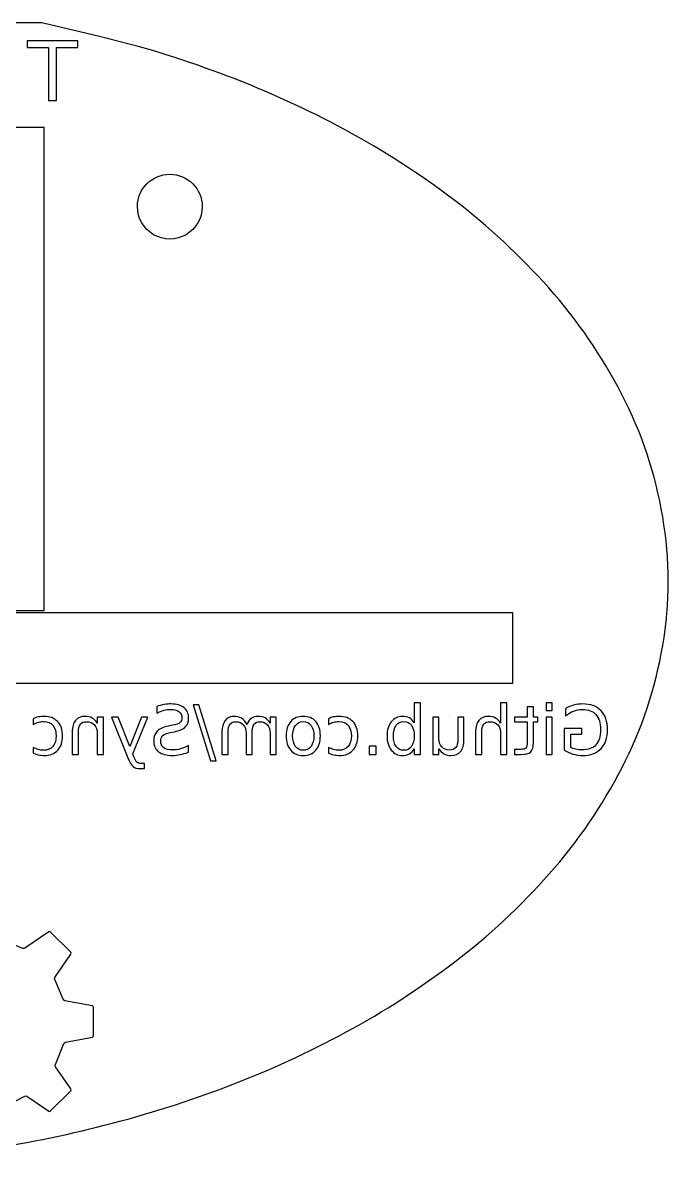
# Model space of a CAD drawing. Extents: x 5 to 209, y -94 to 44.
# Drawn here: x 48 to 72.9, y 0.29 to 44.1 of the extents above; entities that cross this region are included whole.
import ezdxf

# ---------------------------------------------------------------- set-up
doc = ezdxf.new("R2010")
doc.units = 0
doc.layers.get('0').update_dxf_attribs({"linetype": 'CONTINUOUS'})

msp = doc.modelspace()

# ---------------------------------------------------------------- linework, layer by layer
at = {"color": 7}
for p, q in [((48.700281, 44.095133), (29.10028, 44.095133)), ((54.925281, 37.000106), (54.925281, 37.000106)), ((66.900724, 21.335552), (10.899836, 21.335552)), ((66.900724, 18.614662), (66.900724, 21.335552)), ((10.899836, 18.614662), (66.900724, 18.614662))]:
    msp.add_line(p, q, dxfattribs=at)
at = {"color": 5}
for p, q in [((50.124624, 43.396959), (48.172028, 43.396959)), ((48.172028, 43.396959), (48.172028, 43.13414)), ((50.124624, 43.13414), (50.124624, 43.396959)), ((48.172028, 43.13414), (48.991412, 43.13414)), ((48.991412, 43.13414), (48.991412, 41.088784)), ((49.30525, 41.088784), (49.30525, 43.13414)), ((49.30525, 43.13414), (50.124624, 43.13414)), ((48.991412, 41.088784), (49.30525, 41.088784)), ((53.168292, 17.717974), (53.168217, 17.717968)), ((53.168217, 17.717968), (53.168217, 17.465342)), ((54.794254, 17.780805), (54.576249, 17.780805)), ((54.576249, 17.780805), (55.243074, 15.622582)), ((55.461079, 15.622582), (54.794254, 17.780805)), ((63.337372, 17.861603), (63.100144, 17.861603)), ((63.100144, 17.861603), (63.100144, 17.084488)), ((63.337372, 15.866239), (63.337372, 17.861603)), ((66.671558, 17.861588), (66.43433, 17.861588)), ((66.43433, 17.861588), (66.43433, 17.079344)), ((66.671558, 15.866224), (66.671558, 17.861588)), ((67.460166, 17.710267), (67.460181, 17.710274)), ((67.69741, 17.710267), (67.460166, 17.710267)), ((67.460181, 17.710274), (67.460181, 17.302481)), ((67.69741, 17.302473), (67.69741, 17.710267)), ((68.421965, 17.861594), (68.186007, 17.861594)), ((68.186007, 17.861594), (68.186007, 17.562801)), ((68.186007, 17.562801), (68.421965, 17.562801)), ((68.421965, 17.562801), (68.421965, 17.861594)), ((68.936184, 17.633345), (68.936184, 17.357637)), ((48.404218, 17.24734), (48.404218, 17.026773)), ((48.404218, 17.247328), (48.404218, 17.24734)), ((51.113867, 17.302475), (50.876639, 17.302475)), ((50.876639, 17.302475), (50.876639, 17.079344)), ((51.113867, 15.866224), (51.113867, 17.302475)), ((51.680523, 17.302475), (51.430469, 17.302475)), ((51.430469, 17.302475), (52.061389, 15.732859)), ((52.129358, 16.179122), (51.680523, 17.302475)), ((52.578179, 17.302475), (52.129358, 16.179122)), ((52.24733, 15.889307), (52.828247, 17.302475)), ((52.828247, 17.302475), (52.578179, 17.302475)), ((57.782089, 17.302451), (57.544846, 17.302451)), ((57.544846, 17.302451), (57.544846, 17.07932)), ((57.782089, 15.8662), (57.782089, 17.302451)), ((58.822097, 17.137063), (58.822172, 17.137056)), ((58.822172, 17.337106), (58.822172, 17.337106)), ((59.791639, 17.24734), (59.791639, 17.026773)), ((59.791639, 17.247328), (59.791639, 17.24734)), ((64.052823, 17.302489), (63.816865, 17.302489)), ((63.816865, 17.302489), (63.816865, 15.866238)), ((64.052823, 16.488186), (64.052823, 17.302489)), ((64.426111, 17.337106), (64.426111, 17.337106)), ((65.019839, 17.302481), (64.783882, 17.302481)), ((64.783882, 17.302481), (64.783882, 16.442013)), ((65.019839, 16.433037), (65.019839, 17.302481)), ((67.460181, 17.302481), (66.97417, 17.302481)), ((66.97417, 17.302481), (66.97417, 17.119104)), ((66.97417, 17.119104), (67.460181, 17.119104)), ((67.460181, 17.119104), (67.460181, 16.339424)), ((67.870525, 17.302473), (67.69741, 17.302473)), ((67.69741, 16.339416), (67.69741, 17.119096)), ((67.69741, 17.119096), (67.870525, 17.119096)), ((67.870525, 17.119096), (67.870525, 17.302473)), ((68.421965, 17.302481), (68.186007, 17.302481)), ((68.186007, 17.302481), (68.186007, 15.86623)), ((68.421965, 15.86623), (68.421965, 17.302481)), ((49.910999, 16.733111), (49.910999, 15.86623)), ((49.911074, 16.733099), (49.910999, 16.733111)), ((50.146957, 15.86623), (50.146957, 16.725417)), ((50.876639, 16.677964), (50.876639, 15.866224)), ((53.774861, 16.993437), (53.618413, 16.961373)), ((53.694096, 16.715161), (53.85183, 16.745939)), ((55.685421, 16.733103), (55.685421, 15.866223)), ((55.922665, 15.866223), (55.922665, 16.725409)), ((56.615141, 16.677953), (56.615141, 15.866214)), ((56.654888, 17.026746), (56.654964, 17.026773)), ((56.852369, 15.866214), (56.852369, 16.7254)), ((57.544846, 16.677939), (57.544846, 15.8662)), ((63.100144, 17.084488), (63.100144, 17.084479)), ((65.468675, 16.733111), (65.468675, 15.86623)), ((65.468766, 16.733099), (65.468675, 16.733111)), ((65.704632, 15.86623), (65.704632, 16.725417)), ((66.43433, 16.677964), (66.43433, 15.866224)), ((69.565833, 16.866477), (68.886182, 16.866477)), ((68.886182, 16.866477), (68.886182, 16.04448)), ((69.142649, 16.139375), (69.142649, 16.653604)), ((69.142649, 16.653604), (69.565833, 16.653604)), ((69.565833, 16.653604), (69.565833, 16.866477)), ((54.39291, 15.950875), (54.39291, 16.217606)), ((62.29738, 16.583074), (62.29738, 16.583074)), ((65.019734, 16.433039), (65.019839, 16.433037)), ((48.404218, 16.139366), (48.404218, 15.921364)), ((49.910999, 15.86623), (50.146957, 15.86623)), ((50.876639, 15.866224), (51.113867, 15.866224)), ((52.289678, 15.781591), (52.24733, 15.889307)), ((55.685421, 15.866223), (55.922665, 15.866223)), ((56.615141, 15.866214), (56.852369, 15.866214)), ((57.544846, 15.8662), (57.782089, 15.8662)), ((59.791639, 16.139366), (59.791639, 15.921364)), ((61.627983, 16.191952), (61.357406, 16.191952)), ((61.357406, 16.191952), (61.357406, 15.86623)), ((61.357406, 15.86623), (61.627983, 15.86623)), ((61.627983, 15.86623), (61.627983, 16.191952)), ((63.100144, 16.081678), (63.100144, 15.866239)), ((63.100144, 15.866239), (63.337372, 15.866239)), ((63.816865, 15.866238), (64.052823, 15.866238)), ((64.052823, 15.866238), (64.052823, 16.086805)), ((65.468675, 15.86623), (65.704632, 15.86623)), ((66.43433, 15.866224), (66.671558, 15.866224)), ((67.216495, 16.063711), (66.974125, 16.063711)), ((66.974125, 16.063711), (66.974125, 15.866226)), ((66.974125, 15.866226), (67.216495, 15.866226)), ((68.186007, 15.86623), (68.421965, 15.86623)), ((69.142649, 16.139396), (69.142649, 16.139375)), ((52.061389, 15.732859), (52.061525, 15.732865)), ((52.698857, 15.517427), (52.560316, 15.517427)), ((52.698857, 15.319943), (52.698857, 15.517427)), ((55.243074, 15.622582), (55.461079, 15.622582)), ((52.51036, 15.319943), (52.698857, 15.319943)), ((49.004069, 9.02403), (48.084589, 8.393054)), ((49.851919, 8.242876), (49.077569, 9.01723)), ((48.001889, 8.386954), (47.264239, 8.688922)), ((49.238949, 7.265726), (49.858919, 8.169346)), ((49.560119, 6.422503), (49.233949, 7.183456)), ((50.687199, 6.170437), (49.623119, 6.368313)), ((50.734159, 5.018408), (50.734289, 6.113563)), ((49.649019, 4.768428), (50.686959, 4.961578)), ((49.263389, 3.904395), (49.587419, 4.713838)), ((49.858999, 2.962583), (49.269389, 3.821735)), ((47.706929, 2.491066), (48.079119, 2.68979)), ((48.160019, 2.68709), (49.004019, 2.107832)), ((49.077519, 2.114632), (49.851999, 2.888993))]:
    msp.add_line(p, q, dxfattribs=at)
at = {"color": 3}
for p, q in [((28.818384, 40.071792), (48.816006, 40.071792)), ((48.816006, 40.071792), (48.816006, 21.402542)), ((48.816006, 21.402542), (28.818384, 21.402542))]:
    msp.add_line(p, q, dxfattribs=at)
at = {"color": 7}
for points in [[(53.538115, 42.858067), (51.951919, 43.362582), (48.700281, 44.095133), (48.700281, 44.095133)], [(58.201208, 41.073239), (56.689454, 41.769375), (55.124154, 42.353602), (53.538115, 42.858067)], [(62.587256, 38.691231), (61.192404, 39.598049), (59.712396, 40.377364), (58.201208, 41.073239)], [(66.543468, 35.649876), (65.330523, 36.788117), (63.981829, 37.784593), (62.587256, 38.691231)], [(52.425281, 37.000106), (52.425281, 37.690462), (52.984925, 38.250106), (53.675281, 38.250106)], [(53.675281, 38.250106), (54.365637, 38.250106), (54.925281, 37.690462), (54.925281, 37.000106)], [(53.050281, 35.917574), (52.663529, 36.140865), (52.425281, 36.553524), (52.425281, 37.000106)], [(54.925281, 37.000106), (54.925281, 36.553524), (54.687032, 36.140865), (54.300281, 35.917574)], [(54.300281, 35.917574), (53.913529, 35.694283), (53.437032, 35.694283), (53.050281, 35.917574)], [(69.82712, 31.897818), (68.896421, 33.274792), (67.75541, 34.512576), (66.543468, 35.649876)], [(72.081881, 27.456989), (71.563531, 29.034143), (70.75678, 30.522379), (69.82712, 31.897818)], [(72.900281, 22.550042), (72.9, 24.208284), (72.59963, 25.881648), (72.081881, 27.456989)], [(72.085271, 17.653137), (72.60098, 19.225479), (72.900561, 20.895288), (72.900281, 22.550042)], [(69.839139, 13.219701), (70.76544, 14.593186), (71.56897, 16.078993), (72.085271, 17.653137)], [(66.566894, 9.471884), (67.774838, 10.608231), (68.911839, 11.844736), (69.839139, 13.219701)], [(62.623086, 6.431915), (64.013479, 7.338454), (65.357943, 8.334589), (66.566894, 9.471884)], [(58.248217, 4.048336), (59.75571, 4.745004), (61.231968, 5.524903), (62.623086, 6.431915)], [(53.596447, 2.260476), (55.178761, 2.766214), (56.740286, 3.351465), (58.248217, 4.048336)], [(48.769496, 1.018792), (50.397945, 1.34787), (52.013948, 1.754679), (53.596447, 2.260476)], [(43.838713, 0.288649), (45.492346, 0.450302), (47.140899, 0.689684), (48.769496, 1.018792)]]:
    msp.add_open_spline(points, degree=3, dxfattribs=at)
at = {"color": 5}
for points in [[(53.168217, 17.465342), (53.266526, 17.512359), (53.359285, 17.547413), (53.446493, 17.570503)], [(53.454252, 17.791071), (53.361084, 17.774827), (53.265765, 17.750462), (53.168292, 17.717974)], [(53.446493, 17.570503), (53.533711, 17.593583), (53.617919, 17.605123), (53.699118, 17.605123)], [(53.728686, 17.815437), (53.638947, 17.815437), (53.547469, 17.807315), (53.454252, 17.791071)], [(53.699118, 17.605123), (53.840169, 17.605123), (53.949166, 17.577767), (54.02611, 17.523057)], [(54.222396, 17.669243), (54.10271, 17.766706), (53.938141, 17.815437), (53.728686, 17.815437)], [(54.02611, 17.523057), (54.102237, 17.468347), (54.1403, 17.39055), (54.1403, 17.289667)], [(54.400638, 17.269145), (54.400638, 17.438417), (54.341224, 17.571783), (54.222396, 17.669243)], [(69.24781, 17.769269), (69.13496, 17.738496), (69.031085, 17.693188), (68.936184, 17.633345)], [(68.936184, 17.357637), (69.031972, 17.438856), (69.13371, 17.499982), (69.241397, 17.541016)], [(69.241397, 17.541016), (69.349114, 17.582054), (69.462386, 17.602573), (69.581215, 17.602573)], [(69.603024, 17.815429), (69.478206, 17.815429), (69.359802, 17.800043), (69.24781, 17.769269)], [(69.581215, 17.602573), (69.815463, 17.602573), (69.991578, 17.537172), (70.10956, 17.406371)], [(70.305755, 17.552544), (70.136481, 17.727801), (69.902238, 17.815429), (69.603024, 17.815429)], [(70.55838, 16.821595), (70.55838, 17.134492), (70.474172, 17.378142), (70.305755, 17.552544)], [(48.605556, 17.314012), (48.536285, 17.299482), (48.469173, 17.277254), (48.404218, 17.247328)], [(48.404218, 17.026773), (48.470867, 17.063536), (48.537979, 17.090891), (48.605556, 17.108839)], [(48.818418, 17.337092), (48.74572, 17.337092), (48.674766, 17.329399), (48.605556, 17.314012)], [(48.605556, 17.108839), (48.672205, 17.127643), (48.739741, 17.137046), (48.808164, 17.137046)], [(48.808164, 17.137046), (48.961194, 17.137046), (49.080027, 17.088315), (49.164664, 16.990852)], [(49.348034, 17.13576), (49.218951, 17.269981), (49.042413, 17.337092), (48.818418, 17.337092)], [(49.540403, 16.58306), (49.540403, 16.817306), (49.47628, 17.001539), (49.348034, 17.13576)], [(50.037969, 17.183209), (49.953373, 17.081474), (49.911074, 16.931438), (49.911074, 16.733099)], [(50.412422, 17.337093), (50.247424, 17.337093), (50.122606, 17.285799), (50.037969, 17.183209)], [(50.226512, 17.030619), (50.279548, 17.098155), (50.359053, 17.131923), (50.465025, 17.131923)], [(50.677873, 17.272981), (50.600939, 17.315722), (50.512456, 17.337093), (50.412422, 17.337093)], [(50.465025, 17.131923), (50.592404, 17.131923), (50.692856, 17.091314), (50.766381, 17.010095)], [(50.876639, 17.079344), (50.820174, 17.165685), (50.753919, 17.230231), (50.677873, 17.272981)], [(54.064677, 17.097312), (54.013355, 17.05457), (53.916749, 17.019945), (53.774861, 16.993437)], [(54.1403, 17.289667), (54.1403, 17.205031), (54.115092, 17.140912), (54.064677, 17.097312)], [(54.271172, 16.926753), (54.357483, 17.008829), (54.400638, 17.122959), (54.400638, 17.269145)], [(55.807325, 17.179367), (55.726056, 17.075068), (55.685421, 16.926313), (55.685421, 16.733103)], [(56.153556, 17.337098), (56.003954, 17.337098), (55.888544, 17.284521), (55.807325, 17.179367)], [(55.995716, 17.031894), (56.044417, 17.098573), (56.118794, 17.131913), (56.218848, 17.131913)], [(56.443372, 17.261445), (56.361296, 17.31188), (56.264691, 17.337098), (56.153556, 17.337098)], [(56.218848, 17.131913), (56.341105, 17.131913), (56.43771, 17.091303), (56.508664, 17.010085)], [(56.654964, 17.026773), (56.595978, 17.132782), (56.525448, 17.211006), (56.443372, 17.261445)], [(56.817749, 17.257572), (56.744244, 17.204565), (56.689957, 17.127623), (56.654888, 17.026746)], [(57.0832, 17.337081), (56.978901, 17.337081), (56.890417, 17.310578), (56.817749, 17.257572)], [(56.925421, 17.031885), (56.974122, 17.098564), (57.049356, 17.131904), (57.151124, 17.131904)], [(57.351221, 17.274239), (57.276002, 17.316134), (57.186662, 17.337081), (57.0832, 17.337081)], [(57.151124, 17.131904), (57.271666, 17.131904), (57.367415, 17.090866), (57.438369, 17.00879)], [(57.544846, 17.07932), (57.491002, 17.167375), (57.426461, 17.232348), (57.351221, 17.274239)], [(58.338717, 17.137056), (58.221592, 17.00369), (58.16303, 16.81903), (58.16303, 16.583074)], [(58.822172, 17.337106), (58.616993, 17.337106), (58.455841, 17.270423), (58.338717, 17.137056)], [(58.523296, 16.987027), (58.596802, 17.087051), (58.696402, 17.137063), (58.822097, 17.137063)], [(59.306898, 17.137056), (59.189774, 17.270423), (59.028198, 17.337106), (58.822172, 17.337106)], [(58.822172, 17.137056), (58.948694, 17.137056), (59.048717, 17.087473), (59.122243, 16.988307)], [(59.481299, 16.583074), (59.481299, 16.81903), (59.423165, 17.00369), (59.306898, 17.137056)], [(59.992962, 17.314012), (59.923691, 17.299482), (59.856584, 17.277254), (59.791639, 17.247328)], [(59.791639, 17.026773), (59.858288, 17.063536), (59.925395, 17.090891), (59.992962, 17.108839)], [(60.205839, 17.337092), (60.133141, 17.337092), (60.062182, 17.329399), (59.992962, 17.314012)], [(59.992962, 17.108839), (60.05961, 17.127643), (60.127151, 17.137046), (60.195585, 17.137046)], [(60.195585, 17.137046), (60.348615, 17.137046), (60.467443, 17.088315), (60.55207, 16.990852)], [(60.735455, 17.13576), (60.606362, 17.269981), (60.429823, 17.337092), (60.205839, 17.337092)], [(60.927809, 16.58306), (60.927809, 16.817306), (60.863691, 17.001539), (60.735455, 17.13576)], [(62.216584, 17.129369), (62.107163, 16.990872), (62.052453, 16.808776), (62.052453, 16.58308)], [(62.641054, 17.337112), (62.466648, 17.337112), (62.325158, 17.267864), (62.216584, 17.129369)], [(62.405066, 16.990866), (62.476051, 17.090032), (62.573937, 17.139616), (62.698724, 17.139616)], [(62.912917, 17.274269), (62.836791, 17.316164), (62.74617, 17.337112), (62.641054, 17.337112)], [(62.698724, 17.139616), (62.823542, 17.139616), (62.921856, 17.090032), (62.993667, 16.990866)], [(63.100144, 17.084479), (63.050536, 17.169973), (62.988127, 17.233236), (62.912917, 17.274269)], [(65.59566, 17.183209), (65.511064, 17.081474), (65.468766, 16.931438), (65.468766, 16.733099)], [(65.970113, 17.337093), (65.805115, 17.337093), (65.680297, 17.285799), (65.59566, 17.183209)], [(65.784187, 17.030619), (65.837224, 17.098155), (65.916734, 17.131923), (66.022716, 17.131923)], [(66.235564, 17.272981), (66.15863, 17.315722), (66.070147, 17.337093), (65.970113, 17.337093)], [(66.022716, 17.131923), (66.150095, 17.131923), (66.250547, 17.091314), (66.324073, 17.010095)], [(66.43433, 17.079344), (66.377865, 17.165685), (66.31161, 17.230231), (66.235564, 17.272981)], [(70.10956, 17.406371), (70.226684, 17.27557), (70.285246, 17.080651), (70.285246, 16.821612)], [(49.164664, 16.990852), (49.249261, 16.894247), (49.291559, 16.758316), (49.291559, 16.58306)], [(50.146957, 16.725417), (50.146957, 16.861347), (50.173475, 16.963081), (50.226512, 17.030619)], [(50.766381, 17.010095), (50.839887, 16.928876), (50.876639, 16.818166), (50.876639, 16.677964)], [(53.191387, 16.766454), (53.099027, 16.674124), (53.052847, 16.550162), (53.052847, 16.394568)], [(53.618413, 16.961373), (53.425202, 16.92461), (53.28286, 16.859637), (53.191387, 16.766454)], [(53.410693, 16.595904), (53.467964, 16.64891), (53.562432, 16.688663), (53.694096, 16.715161)], [(53.85183, 16.745939), (54.045041, 16.784406), (54.184822, 16.844677), (54.271172, 16.926753)], [(55.922665, 16.725409), (55.922665, 16.863049), (55.947015, 16.965211), (55.995716, 17.031894)], [(56.508664, 17.010085), (56.579649, 16.928866), (56.615141, 16.818155), (56.615141, 16.677953)], [(56.852369, 16.7254), (56.852369, 16.863895), (56.87672, 16.966057), (56.925421, 17.031885)], [(57.438369, 17.00879), (57.509353, 16.927571), (57.544846, 16.817288), (57.544846, 16.677939)], [(58.413039, 16.583081), (58.413039, 16.753209), (58.449791, 16.887858), (58.523296, 16.987027)], [(59.122243, 16.988307), (59.195748, 16.889987), (59.232501, 16.754911), (59.232501, 16.583078)], [(60.55207, 16.990852), (60.636666, 16.894247), (60.678965, 16.758316), (60.678965, 16.58306)], [(62.29738, 16.583074), (62.29738, 16.756621), (62.333275, 16.892551), (62.405066, 16.990866)], [(62.993667, 16.990866), (63.064652, 16.892546), (63.100144, 16.756616), (63.100144, 16.583074)], [(65.704632, 16.725417), (65.704632, 16.861347), (65.731151, 16.963081), (65.784187, 17.030619)], [(66.324073, 17.010095), (66.397578, 16.928876), (66.43433, 16.818166), (66.43433, 16.677964)], [(70.285246, 16.821612), (70.285246, 16.563429), (70.226684, 16.368937), (70.10956, 16.238135)], [(70.305755, 16.090647), (70.474172, 16.265904), (70.55838, 16.509553), (70.55838, 16.821595)], [(49.291559, 16.58306), (49.291559, 16.407803), (49.249261, 16.271445), (49.164664, 16.173986)], [(49.349319, 16.032925), (49.476708, 16.168855), (49.540403, 16.352234), (49.540403, 16.58306)], [(53.052847, 16.394568), (53.052847, 16.209051), (53.115255, 16.068419), (53.240073, 15.972669)], [(53.323424, 16.375337), (53.323424, 16.469381), (53.352514, 16.542904), (53.410693, 16.595904)], [(53.443967, 16.126557), (53.363605, 16.184695), (53.323424, 16.267622), (53.323424, 16.375337)], [(54.39291, 16.217606), (54.287764, 16.158621), (54.184751, 16.114165), (54.08387, 16.084238)], [(58.16303, 16.583074), (58.16303, 16.347973), (58.221592, 16.163312), (58.338717, 16.029091)], [(58.523296, 16.177853), (58.449791, 16.27702), (58.413039, 16.412096), (58.413039, 16.583081)], [(59.232501, 16.583078), (59.232501, 16.411242), (59.196151, 16.275738), (59.123453, 16.176567)], [(59.306898, 16.029091), (59.423165, 16.163312), (59.481299, 16.347973), (59.481299, 16.583074)], [(60.678965, 16.58306), (60.678965, 16.407803), (60.636666, 16.271445), (60.55207, 16.173986)], [(60.73674, 16.032925), (60.864119, 16.168855), (60.927809, 16.352234), (60.927809, 16.58306)], [(62.052453, 16.58308), (62.052453, 16.357384), (62.107163, 16.175287), (62.216584, 16.036791)], [(62.405066, 16.173999), (62.333275, 16.273166), (62.29738, 16.409524), (62.29738, 16.583074)], [(63.100144, 16.583074), (63.100144, 16.409527), (63.064652, 16.273169), (62.993667, 16.173999)], [(64.164442, 16.156053), (64.090029, 16.237271), (64.052823, 16.347982), (64.052823, 16.488186)], [(64.783882, 16.442013), (64.783882, 16.306082), (64.757363, 16.203921), (64.704327, 16.135529)], [(64.891478, 15.982928), (64.976982, 16.085517), (65.019734, 16.235554), (65.019734, 16.433039)], [(67.460181, 16.339424), (67.460181, 16.222302), (67.444351, 16.14707), (67.41269, 16.113728)], [(67.593504, 15.96753), (67.662774, 16.035923), (67.69741, 16.159885), (67.69741, 16.339416)], [(70.10956, 16.238135), (69.991578, 16.107334), (69.815463, 16.041934), (69.581215, 16.041934)], [(48.605556, 16.056014), (48.538, 16.074819), (48.470887, 16.102603), (48.404218, 16.139366)], [(48.404218, 15.921364), (48.47006, 15.89059), (48.538453, 15.867505), (48.609397, 15.852109)], [(48.808164, 16.029078), (48.739801, 16.029078), (48.672265, 16.038057), (48.605556, 16.056014)], [(48.609397, 15.852109), (48.679474, 15.836722), (48.75428, 15.829029), (48.833815, 15.829029)], [(49.164664, 16.173986), (49.080068, 16.07738), (48.961234, 16.029078), (48.808164, 16.029078)], [(48.833815, 15.829029), (49.050106, 15.829029), (49.221941, 15.896994), (49.349319, 16.032925)], [(52.409011, 15.563587), (52.373115, 15.594361), (52.333338, 15.667028), (52.289678, 15.781591)], [(53.240073, 15.972669), (53.364034, 15.876921), (53.546128, 15.829047), (53.786356, 15.829047)], [(53.786356, 16.039349), (53.638458, 16.039349), (53.524328, 16.068418), (53.443967, 16.126557)], [(54.08387, 16.084238), (53.98299, 16.054312), (53.883818, 16.039349), (53.786356, 16.039349)], [(53.786356, 15.829047), (53.877002, 15.829047), (53.973608, 15.839306), (54.076172, 15.859825)], [(54.076172, 15.859825), (54.17791, 15.880344), (54.283489, 15.910694), (54.39291, 15.950875)], [(58.338717, 16.029091), (58.455841, 15.895725), (58.616993, 15.829042), (58.822172, 15.829042)], [(58.822097, 16.029103), (58.696422, 16.029103), (58.596822, 16.078687), (58.523296, 16.177853)], [(59.123453, 16.176567), (59.049948, 16.078258), (58.949495, 16.029103), (58.822097, 16.029103)], [(58.822172, 15.829042), (59.028198, 15.829042), (59.189774, 15.895725), (59.306898, 16.029091)], [(59.992962, 16.056014), (59.925405, 16.074819), (59.858298, 16.102603), (59.791639, 16.139366)], [(59.791639, 15.921364), (59.857481, 15.89059), (59.925874, 15.867505), (59.996818, 15.852109)], [(60.195585, 16.029078), (60.127222, 16.029078), (60.059681, 16.038057), (59.992962, 16.056014)], [(59.996818, 15.852109), (60.066895, 15.836722), (60.141696, 15.829029), (60.221221, 15.829029)], [(60.55207, 16.173986), (60.467473, 16.07738), (60.348645, 16.029078), (60.195585, 16.029078)], [(60.221221, 15.829029), (60.437522, 15.829029), (60.609362, 15.896994), (60.73674, 16.032925)], [(62.216584, 16.036791), (62.325158, 15.898296), (62.466648, 15.829048), (62.641054, 15.829048)], [(62.698724, 16.02652), (62.573906, 16.02652), (62.47602, 16.07568), (62.405066, 16.173999)], [(62.641054, 15.829048), (62.74621, 15.829048), (62.836831, 15.849567), (62.912917, 15.890605)], [(62.993667, 16.173999), (62.921876, 16.07568), (62.823562, 16.02652), (62.698724, 16.02652)], [(62.912917, 15.890605), (62.988137, 15.9325), (63.050546, 15.996191), (63.100144, 16.081678)], [(64.052823, 16.086805), (64.110094, 15.999607), (64.176773, 15.934634), (64.25286, 15.891886)], [(64.465798, 16.034225), (64.338419, 16.034225), (64.237967, 16.074834), (64.164442, 16.156053)], [(64.25286, 15.891886), (64.328079, 15.849991), (64.41571, 15.829044), (64.515754, 15.829044)], [(64.704327, 16.135529), (64.65129, 16.067993), (64.57178, 16.034225), (64.465798, 16.034225)], [(64.515754, 15.829044), (64.680753, 15.829044), (64.805994, 15.880339), (64.891478, 15.982928)], [(67.41269, 16.113728), (67.380223, 16.080384), (67.314825, 16.063711), (67.216495, 16.063711)], [(67.216495, 15.866226), (67.398584, 15.866226), (67.524254, 15.899994), (67.593504, 15.96753)], [(68.886182, 16.04448), (68.986206, 15.973526), (69.096489, 15.919667), (69.217031, 15.882902)], [(69.336288, 16.065014), (69.264497, 16.081257), (69.19995, 16.106051), (69.142649, 16.139396)], [(69.217031, 15.882902), (69.337574, 15.846997), (69.466238, 15.829044), (69.603024, 15.829044)], [(69.581215, 16.041934), (69.489762, 16.041934), (69.408119, 16.049627), (69.336288, 16.065014)], [(69.603024, 15.829044), (69.902238, 15.829044), (70.136481, 15.916245), (70.305755, 16.090647)], [(52.061525, 15.732865), (52.128174, 15.561883), (52.193148, 15.450317), (52.25645, 15.398167)], [(52.25645, 15.398167), (52.31967, 15.346018), (52.404307, 15.319943), (52.51036, 15.319943)], [(52.560316, 15.517427), (52.495382, 15.517427), (52.444947, 15.532814), (52.409011, 15.563587)], [(49.077569, 9.01723), (49.058869, 9.03595), (49.025869, 9.039), (49.004069, 9.02403)], [(48.084589, 8.393054), (48.062789, 8.378064), (48.025589, 8.375424), (48.001889, 8.386954)], [(49.858919, 8.169346), (49.873719, 8.191116), (49.870819, 8.224146), (49.851919, 8.242876)], [(49.233949, 7.183456), (49.221849, 7.206916), (49.223949, 7.243876), (49.238949, 7.265726)], [(49.623119, 6.368313), (49.597219, 6.373013), (49.568819, 6.397473), (49.560119, 6.422503)], [(50.734289, 6.113563), (50.734349, 6.140013), (50.713089, 6.165583), (50.687189, 6.170463)], [(50.686959, 4.961578), (50.712859, 4.966278), (50.734159, 4.992028), (50.734159, 5.018408)], [(49.587419, 4.713838), (49.595419, 4.738998), (49.622919, 4.763678), (49.649019, 4.768428)], [(49.269389, 3.821735), (49.254489, 3.843505), (49.251689, 3.880665), (49.263389, 3.904395)], [(48.079119, 2.68979), (48.101919, 2.70301), (48.138219, 2.702), (48.160019, 2.68709)], [(49.851999, 2.888993), (49.870699, 2.907713), (49.873799, 2.940803), (49.858999, 2.962583)], [(49.004019, 2.107832), (49.025819, 2.092982), (49.058919, 2.096032), (49.077519, 2.114632)]]:
    msp.add_open_spline(points, degree=3, dxfattribs=at)

doc.saveas('drawing.dxf')
